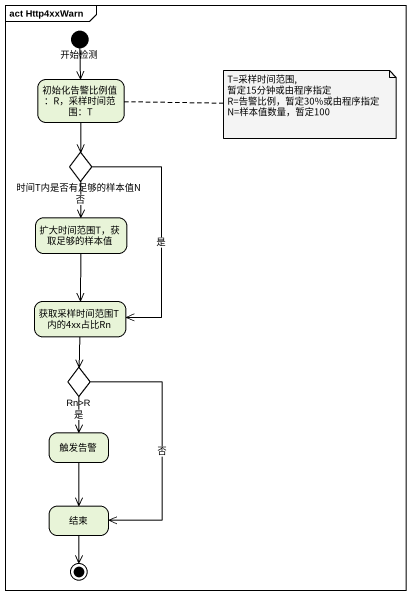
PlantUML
@startuml
mainframe act Http4xxWarn
hide empty description
state 开始检测 <<start>>
state "初始化告警比例值：R，采样时间范围：T" as 初始化告警比例值_R_采样时间范围_T
state 时间T内是否有足够的样本值N <<choice>>
state "扩大时间范围T，获取足够的样本值" as 扩大时间范围T_获取足够的样本值
state 获取采样时间范围T内的4xx占比Rn
state "Rn>R" as Rn_R <<choice>>
state 触发告警
state 结束
开始检测 --> 初始化告警比例值_R_采样时间范围_T
初始化告警比例值_R_采样时间范围_T --> 时间T内是否有足够的样本值N
时间T内是否有足够的样本值N --> 扩大时间范围T_获取足够的样本值 : 否
时间T内是否有足够的样本值N --> 获取采样时间范围T内的4xx占比Rn : 是
扩大时间范围T_获取足够的样本值 --> 获取采样时间范围T内的4xx占比Rn
获取采样时间范围T内的4xx占比Rn --> Rn_R
Rn_R --> 触发告警 : 是
Rn_R --> 结束 : 否
触发告警 --> 结束
结束 --> [*]
note right of 初始化告警比例值_R_采样时间范围_T
  T=采样时间范围,暂定15分钟或由程序指定
  R=告警比例，暂定30%或由程序指定
  N=样本值数量，暂定100
end note
@enduml
